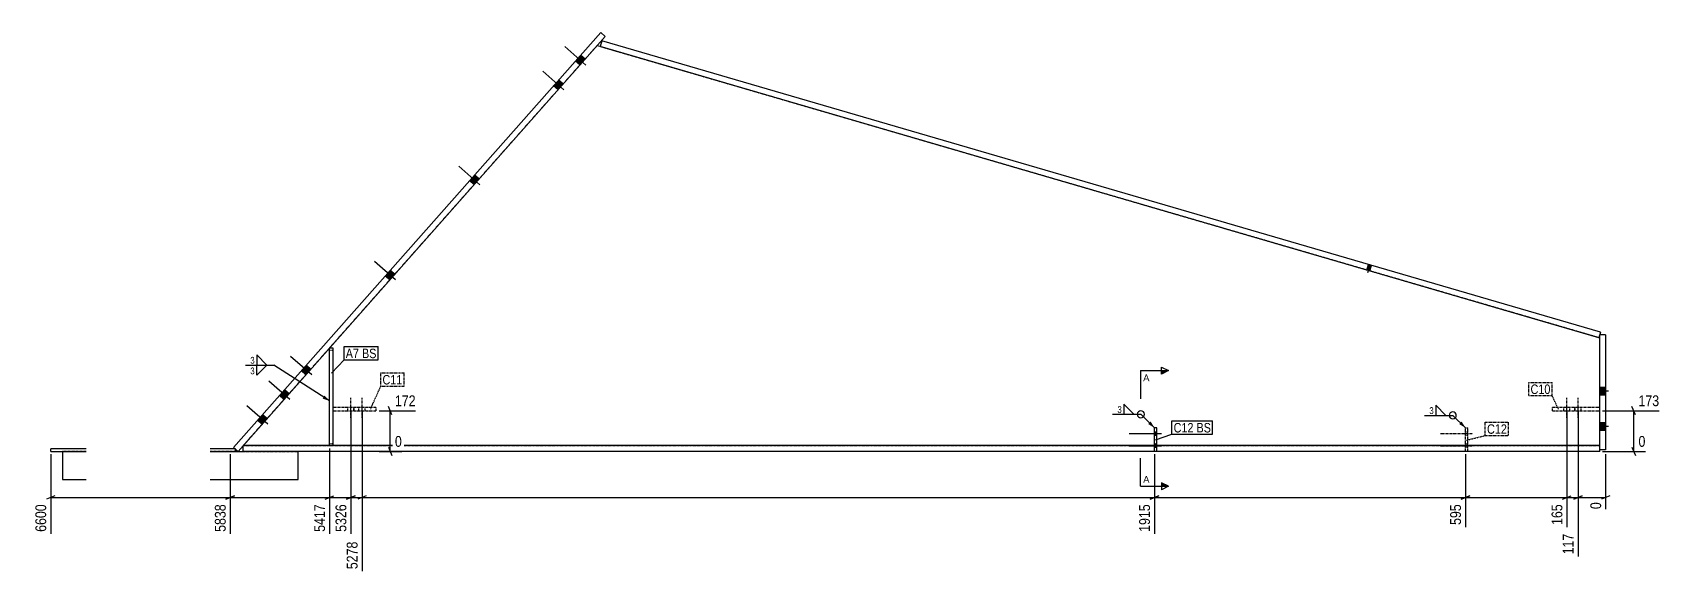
# Model space of a CAD drawing. Header units: millimetres. Extents: x 13 to 49489, y 13 to 3079.
# Drawn here: x 42575 to 49489, y 47 to 2334 of the extents above; entities that cross this region are included whole.
import ezdxf

# ---------------------------------------------------------------- set-up
doc = ezdxf.new("R2010")
doc.units = ezdxf.units.MM
doc.linetypes.add('DXK_LINE_DOT2', pattern=[3.9198, 1.9599, -1.9599])
for name, color, linetype in [('MÅLSÆTNING', 7, 'Continuous'), ('STÅL', 7, 'Continuous'), ('TEKST', 7, 'Continuous')]:
    doc.layers.add(name, color=color, linetype=linetype)
doc.styles.add('Arial', font='ARIAL.TTF', dxfattribs={"height": 0.2})
doc.styles.add('Arial Narrow', font='ARIALN.TTF', dxfattribs={"height": 0.2})

msp = doc.modelspace()

# ---------------------------------------------------------------- hatches: boundary and pattern name
at = {"layer": 'STÅL', "linetype": 'Continuous'}
for points in [[(44898.4, 2196.6), (44920.3, 2221.3), (44901.6, 2237.9), (44879.7, 2213.2)], [(44898.4, 2196.6), (44920.3, 2221.3), (44901.6, 2237.9), (44879.7, 2213.2)], [(44805.7, 2091.7), (44827.5, 2116.5), (44808.8, 2133), (44787, 2108.3)], [(44805.7, 2091.7), (44827.5, 2116.5), (44808.8, 2133), (44787, 2108.3)], [(44449.2, 1688.8), (44471.1, 1713.5), (44452.3, 1730.1), (44430.5, 1705.4)], [(44449.2, 1688.8), (44471.1, 1713.5), (44452.3, 1730.1), (44430.5, 1705.4)], [(44091.4, 1284.4), (44113.2, 1309.1), (44094.5, 1325.6), (44072.7, 1300.9)], [(44091.4, 1284.4), (44113.2, 1309.1), (44094.5, 1325.6), (44072.7, 1300.9)], [(48259, 1346.2), (48245.5, 1350.1), (48238.5, 1326.1), (48252, 1322.2)], [(48259, 1346.2), (48245.5, 1350.1), (48238.5, 1326.1), (48252, 1322.2)], [(43734.9, 881.4), (43756.8, 906.1), (43738, 922.7), (43716.2, 898)], [(43734.9, 881.4), (43756.8, 906.1), (43738, 922.7), (43716.2, 898)], [(43642.1, 776.6), (43664, 801.3), (43645.3, 817.9), (43623.4, 793.1)], [(43642.1, 776.6), (43664, 801.3), (43645.3, 817.9), (43623.4, 793.1)], [(49252.3, 795.3), (49252.3, 828.3), (49227.3, 828.3), (49227.3, 795.3)], [(49252.3, 795.3), (49252.3, 828.3), (49227.3, 828.3), (49227.3, 795.3)], [(43549.4, 671.7), (43571.2, 696.4), (43552.5, 713), (43530.6, 688.3)], [(43549.4, 671.7), (43571.2, 696.4), (43552.5, 713), (43530.6, 688.3)], [(47337.3, 639.8), (47337.3, 625.8), (47347.3, 625.8), (47347.3, 639.8)], [(49252.3, 645.3), (49252.3, 678.3), (49227.3, 678.3), (49227.3, 645.3)], [(49252.3, 645.3), (49252.3, 678.3), (49227.3, 678.3), (49227.3, 645.3)], [(47337.3, 587.8), (47337.3, 573.8), (47347.3, 573.8), (47347.3, 587.8)]]:
    msp.add_hatch(color=96, dxfattribs=at).paths.add_polyline_path(points)
at = {"layer": 'TEKST', "linetype": 'Continuous'}
for color, points in [(30, [(47367.3, 884.5), (47367.3, 899.5), (47397.3, 899.5)]), (3, [(43814.6, 793.5), (43835.8, 771), (43806.5, 780.9)]), (3, [(43814.6, 793.5), (43835.8, 771), (43806.5, 780.9)]), (3, [(47321.2, 683.2), (47337.3, 656.8), (47310.7, 672.6)]), (3, [(47321.2, 683.2), (47337.3, 656.8), (47310.7, 672.6)]), (3, [(48641, 683.1), (48657.3, 656.8), (48630.6, 672.4)]), (30, [(47367.3, 408.4), (47367.3, 423.4), (47397.3, 408.4)])]:
    msp.add_hatch(color=color, dxfattribs=at).paths.add_polyline_path(points)

# ---------------------------------------------------------------- linework, layer by layer
at = {"layer": 'MÅLSÆTNING', "color": 7, "linetype": 'Continuous'}
for p, q in [((43926.4, 724.8), (43926.4, 206.4)), ((43973.8, 724.8), (43973.8, 48)), ((44046.3, 729.3), (44201.1, 729.3)), ((44100.2, 711.3), (44085.8, 747.3)), ((44093, 556.8), (44093, 729.3)), ((49087.7, 724.8), (49087.7, 235.6)), ((49135.1, 724.8), (49135.1, 110.9)), ((49135.1, 724.8), (49135.1, 110.9)), ((49239.3, 729.3), (49479.4, 729.3)), ((49378.5, 711.3), (49364.1, 747.3)), ((49371.3, 556.8), (49371.3, 729.3)), ((43835.8, 569.5), (43835.8, 206.4)), ((44046.3, 556.8), (44142.6, 556.8)), ((44085.8, 574.8), (44100.2, 538.8)), ((49239.3, 556.8), (49420.9, 556.8)), ((49364.1, 574.8), (49378.5, 538.8)), ((42652.3, 544.8), (42652.3, 206.4)), ((43414.3, 544.8), (43414.3, 206.4)), ((47337.3, 544.8), (47337.3, 206.4)), ((47337.3, 544.8), (47337.3, 206.4)), ((48657.3, 544.8), (48657.3, 235.6)), ((49252.3, 544.8), (49252.3, 311.6)), ((42670.3, 368.5), (42634.3, 354.1)), ((42652.3, 361.3), (43414.3, 361.3)), ((43396.3, 354.1), (43432.3, 368.5)), ((43817.8, 354.1), (43853.8, 368.5)), ((43908.4, 354.1), (43944.4, 368.5)), ((43944.4, 368.5), (43908.4, 354.1)), ((43926.4, 361.3), (43973.8, 361.3)), ((43991.8, 368.5), (43955.8, 354.1)), ((43991.8, 368.5), (43955.8, 354.1)), ((43973.8, 361.3), (47337.3, 361.3)), ((47355.3, 368.5), (47319.3, 354.1)), ((47319.3, 354.1), (47355.3, 368.5)), ((47337.3, 361.3), (48657.3, 361.3)), ((48639.3, 354.1), (48675.3, 368.5)), ((49069.7, 354.1), (49105.7, 368.5)), ((49069.7, 354.1), (49105.7, 368.5)), ((49087.7, 361.3), (49135.1, 361.3)), ((49117.1, 354.1), (49153.1, 368.5)), ((49135.1, 361.3), (49252.3, 361.3)), ((49270.3, 368.5), (49234.3, 354.1))]:
    msp.add_line(p, q, dxfattribs=at)
at = {"layer": 'STÅL', "color": 2, "linetype": 'Continuous'}
for p, q in [((43428.9, 573.3), (44986.7, 2334.1)), ((43447.6, 556.8), (45005.5, 2317.5)), ((44991.2, 2298.4), (44984.2, 2274.4)), ((44986.7, 2334.1), (45005.5, 2317.5)), ((49230.8, 1063), (44991.2, 2298.4)), ((44984.2, 2274.4), (44970.8, 2278.3)), ((49223.8, 1039), (44984.2, 2274.4)), ((49230.8, 1063), (49223.8, 1039)), ((49227.3, 1038), (49223.8, 1039)), ((49227.3, 562.8), (49227.3, 1050.8)), ((49252.3, 1050.8), (49227.3, 1050.8)), ((49252.3, 1050.8), (49252.3, 562.8)), ((42652.3, 556.8), (42652.3, 566.8)), ((42802.3, 566.8), (42652.3, 566.8)), ((42652.3, 556.8), (42802.3, 556.8)), ((42702.3, 556.8), (42702.3, 436.8)), ((43436.3, 566.8), (43328.9, 566.8)), ((43328.9, 556.8), (43436.3, 556.8)), ((43428.9, 573.3), (43447.6, 556.8)), ((43436.3, 556.8), (43436.3, 566.8)), ((43436.3, 556.8), (43469.8, 556.8)), ((43469.8, 556.8), (43469.8, 581.8)), ((47337.3, 581.8), (43469.8, 581.8)), ((47337.3, 556.8), (43469.8, 556.8)), ((43702.3, 436.8), (43702.3, 556.8)), ((49227.3, 581.8), (47347.3, 581.8)), ((49227.3, 556.8), (47347.3, 556.8)), ((49227.3, 556.8), (49227.3, 581.8)), ((49252.3, 562.8), (49227.3, 562.8)), ((42702.3, 436.8), (42802.3, 436.8)), ((43328.9, 436.8), (43702.3, 436.8))]:
    msp.add_line(p, q, dxfattribs=at)
at = {"layer": 'STÅL', "color": 7, "linetype": 'DXK_LINE_DOT2'}
for p, q in [((44970.8, 2278.3), (43469.8, 581.8)), ((49223.8, 1039), (44984.2, 2274.4)), ((49227.3, 744.3), (49227.3, 1038)), ((49227.3, 581.8), (49227.3, 729.3)), ((42802.3, 556.8), (42702.3, 556.8)), ((43436.3, 556.8), (43328.9, 556.8)), ((43469.8, 581.8), (47337.3, 581.8)), ((43469.8, 556.8), (43702.3, 556.8)), ((47347.3, 581.8), (47337.3, 581.8)), ((47347.3, 556.8), (47337.3, 556.8)), ((47347.3, 581.8), (49227.3, 581.8))]:
    msp.add_line(p, q, dxfattribs=at)
at = {"layer": 'STÅL', "color": 96, "linetype": 'Continuous'}
for p, q in [((44923.6, 2196.4), (44834.5, 2275.2)), ((44923.6, 2196.4), (44834.5, 2275.2)), ((44898.4, 2196.6), (44879.7, 2213.2)), ((44898.4, 2196.6), (44879.7, 2213.2)), ((44920.3, 2221.3), (44901.6, 2237.9)), ((44920.3, 2221.3), (44901.6, 2237.9)), ((44830.8, 2091.5), (44741.7, 2170.4)), ((44830.8, 2091.5), (44741.7, 2170.4)), ((44805.7, 2091.7), (44787, 2108.3)), ((44805.7, 2091.7), (44787, 2108.3)), ((44827.5, 2116.5), (44808.8, 2133)), ((44827.5, 2116.5), (44808.8, 2133)), ((44474.4, 1688.6), (44385.2, 1767.4)), ((44474.4, 1688.6), (44385.2, 1767.4)), ((44471.1, 1713.5), (44452.3, 1730.1)), ((44471.1, 1713.5), (44452.3, 1730.1)), ((44449.2, 1688.8), (44430.5, 1705.4)), ((44449.2, 1688.8), (44430.5, 1705.4)), ((44116.5, 1284.1), (44027.4, 1363)), ((44116.5, 1284.1), (44027.4, 1363)), ((44113.2, 1309.1), (44094.5, 1325.6)), ((44113.2, 1309.1), (44094.5, 1325.6)), ((48238.5, 1326.1), (48245.5, 1350.1)), ((48238.5, 1326.1), (48245.5, 1350.1)), ((48243, 1316.5), (48252.3, 1348.1)), ((48243, 1316.5), (48252.3, 1348.1)), ((48252, 1322.2), (48259, 1346.2)), ((48252, 1322.2), (48259, 1346.2)), ((44091.4, 1284.4), (44072.7, 1300.9)), ((44091.4, 1284.4), (44072.7, 1300.9)), ((43760.1, 881.2), (43670.9, 960)), ((43760.1, 881.2), (43670.9, 960)), ((43756.8, 906.1), (43738, 922.7)), ((43756.8, 906.1), (43738, 922.7)), ((43667.3, 776.3), (43578.2, 855.2)), ((43667.3, 776.3), (43578.2, 855.2)), ((43734.9, 881.4), (43716.2, 898)), ((43734.9, 881.4), (43716.2, 898)), ((43642.1, 776.6), (43623.4, 793.1)), ((43642.1, 776.6), (43623.4, 793.1)), ((43664, 801.3), (43645.3, 817.9)), ((43664, 801.3), (43645.3, 817.9)), ((49252.3, 828.3), (49227.3, 828.3)), ((49252.3, 828.3), (49227.3, 828.3)), ((49264.8, 811.8), (49227.3, 811.8)), ((49264.8, 811.8), (49227.3, 811.8)), ((49252.3, 795.3), (49227.3, 795.3)), ((49252.3, 795.3), (49227.3, 795.3)), ((43574.5, 671.5), (43485.4, 750.3)), ((43574.5, 671.5), (43485.4, 750.3)), ((43571.2, 696.4), (43552.5, 713)), ((43571.2, 696.4), (43552.5, 713)), ((43549.4, 671.7), (43530.6, 688.3)), ((43549.4, 671.7), (43530.6, 688.3)), ((47229.8, 632.8), (47367.3, 632.8)), ((47337.3, 639.8), (47347.3, 639.8)), ((47337.3, 625.8), (47347.3, 625.8)), ((49252.3, 678.3), (49227.3, 678.3)), ((49252.3, 678.3), (49227.3, 678.3)), ((49264.8, 661.8), (49227.3, 661.8)), ((49264.8, 661.8), (49227.3, 661.8)), ((49252.3, 645.3), (49227.3, 645.3)), ((49252.3, 645.3), (49227.3, 645.3)), ((47229.8, 580.8), (47367.3, 580.8)), ((47337.3, 587.8), (47347.3, 587.8)), ((47337.3, 573.8), (47347.3, 573.8))]:
    msp.add_line(p, q, dxfattribs=at)
at = {"layer": 'STÅL', "color": 30, "linetype": 'DXK_LINE_DOT2'}
for p, q in [((43850.8, 994.5), (43835.8, 994.5)), ((43835.8, 581.5), (43835.8, 994.5)), ((43835.8, 986.5), (43850.8, 986.5)), ((43850.8, 581.5), (43850.8, 994.5)), ((43850.8, 729.3), (43850.8, 744.3)), ((43850.8, 744.3), (44034.3, 744.3)), ((43850.8, 729.3), (44034.3, 729.3)), ((43939.6, 744.3), (43939.6, 729.3)), ((44034.3, 729.3), (44034.3, 744.3)), ((49027.2, 729.3), (49027.2, 744.3)), ((49027.2, 744.3), (49227.3, 744.3)), ((49027.2, 729.3), (49227.3, 729.3)), ((49122, 744.3), (49122, 729.3)), ((49227.3, 729.3), (49227.3, 744.3)), ((47337.3, 556.8), (47337.3, 656.8)), ((47347.3, 656.8), (47337.3, 656.8)), ((47347.3, 556.8), (47347.3, 656.8)), ((48657.3, 556.8), (48657.3, 656.8)), ((48657.3, 656.8), (48667.3, 656.8)), ((48667.3, 556.8), (48667.3, 656.8)), ((43835.8, 589.5), (43850.8, 589.5)), ((43835.8, 581.5), (43850.8, 581.5)), ((47337.3, 589.8), (47347.3, 589.8)), ((47347.3, 581.8), (47337.3, 581.8)), ((47347.3, 556.8), (47337.3, 556.8)), ((48657.3, 589.8), (48667.3, 589.8)), ((48667.3, 581.8), (48657.3, 581.8)), ((48667.3, 556.8), (48657.3, 556.8))]:
    msp.add_line(p, q, dxfattribs=at)
at = {"layer": 'STÅL', "color": 4, "linetype": 'Continuous'}
for p, q in [((43850.8, 994.5), (43835.8, 994.5)), ((43835.8, 581.8), (43835.8, 994.5)), ((43850.8, 581.8), (43850.8, 994.5)), ((47337.3, 556.8), (47337.3, 656.8)), ((47347.3, 656.8), (47337.3, 656.8)), ((47347.3, 556.8), (47347.3, 656.8)), ((47347.3, 556.8), (47337.3, 556.8))]:
    msp.add_line(p, q, dxfattribs=at)
at = {"layer": 'STÅL', "color": 96, "linetype": 'DXK_LINE_DOT2'}
for p, q in [((43926.4, 699.3), (43926.4, 784.3)), ((43973.8, 699.3), (43973.8, 784.3)), ((49087.7, 699.3), (49087.7, 784.3)), ((49135.1, 699.3), (49135.1, 784.3)), ((43913.4, 729.3), (43913.4, 744.3)), ((43939.4, 729.3), (43939.4, 744.3)), ((43960.8, 729.3), (43960.8, 744.3)), ((43986.8, 729.3), (43986.8, 744.3)), ((49074.7, 729.3), (49074.7, 744.3)), ((49100.7, 729.3), (49100.7, 744.3)), ((49122.1, 729.3), (49122.1, 744.3)), ((49148.1, 729.3), (49148.1, 744.3)), ((47229.8, 632.8), (47367.3, 632.8)), ((47337.3, 639.8), (47347.3, 639.8)), ((47337.3, 625.8), (47347.3, 625.8)), ((48549.8, 632.8), (48687.3, 632.8)), ((48657.3, 639.8), (48667.3, 639.8)), ((48657.3, 625.8), (48667.3, 625.8)), ((47229.8, 580.8), (47367.3, 580.8)), ((47337.3, 587.8), (47347.3, 587.8)), ((47337.3, 573.8), (47347.3, 573.8)), ((48549.8, 580.8), (48687.3, 580.8)), ((48657.3, 587.8), (48667.3, 587.8)), ((48657.3, 573.8), (48667.3, 573.8))]:
    msp.add_line(p, q, dxfattribs=at)
at = {"layer": 'TEKST', "color": 3, "linetype": 'Continuous'}
for p, q in [((43835.8, 771), (43599.1, 923)), ((43835.8, 771), (43599.1, 923)), ((47337.3, 656.8), (47279.5, 714)), ((47337.3, 656.8), (47279.5, 714)), ((48657.3, 656.8), (48603.4, 709.4))]:
    msp.add_line(p, q, dxfattribs=at)
at = {"layer": 'TEKST', "color": 30, "linetype": 'Continuous'}
for p, q in [((47367.3, 884.5), (47367.3, 914.5)), ((47367.3, 914.5), (47397.3, 899.5)), ((47397.3, 899.5), (47367.3, 884.5)), ((47397.3, 408.4), (47367.3, 423.4)), ((47367.3, 423.4), (47367.3, 393.4)), ((47397.3, 408.4), (47367.3, 393.4))]:
    msp.add_line(p, q, dxfattribs=at)
at = {"layer": 'TEKST', "color": 3, "linetype": 'Continuous'}
for centre, start, end in [((47279.5, 714), 90, 270), ((47279.5, 714), 270, 90), ((48603.4, 709.4), 90, 270), ((48603.4, 709.4), 270, 90)]:
    msp.add_arc(centre, 15, start, end, dxfattribs=at)

# ---------------------------------------------------------------- wipeouts: each hides what was drawn before it
at = {"color": 0, "linetype": 'Continuous'}
msp.add_wipeout([(47315.9, 854.5), (47315.9, 884.5), (47289.3, 884.5), (47289.3, 854.5)], dxfattribs=at).dxf.layer = 'TEKST'
at = {"color": 0}
for points in [[(49017.9, 800.3), (49017.9, 842.3), (48933.5, 842.3), (48933.5, 800.3)], [(47200.9, 717.6), (47200.9, 752.4), (47177.8, 752.4), (47177.8, 717.6)], [(48524.8, 713), (48524.8, 747.8), (48501.7, 747.8), (48501.7, 713)], [(47503, 637), (47503, 679), (47418.6, 679), (47418.6, 637)], [(48833.2, 631.4), (48833.2, 673.4), (48748.8, 673.4), (48748.8, 631.4)]]:
    msp.add_wipeout(points, dxfattribs=at).dxf.layer = 'TEKST'

# ---------------------------------------------------------------- next in the draw order: linework, layer by layer
at = {"layer": 'TEKST', "color": 7, "linetype": 'Continuous'}
for q in [(47277.3, 779.5), (47397.3, 899.5)]:
    msp.add_line((47277.3, 899.5), q, dxfattribs=at)
at = {"layer": 'TEKST', "color": 3, "linetype": 'Continuous'}
for p, q in [((47159.2, 714), (47279.5, 714)), ((47249.9, 714), (47207.1, 756.9)), ((47207.1, 756.9), (47207.1, 714)), ((47207.1, 714), (47249.9, 714)), ((48483.1, 709.4), (48603.4, 709.4)), ((48573.8, 709.4), (48531, 752.3)), ((48531, 752.3), (48531, 709.4)), ((48531, 709.4), (48573.8, 709.4))]:
    msp.add_line(p, q, dxfattribs=at)

# ---------------------------------------------------------------- next in the draw order: texts
at = {"layer": 'TEKST', "color": 3, "linetype": 'Continuous', "style": 'Arial'}
msp.add_text('A', height=28.7, dxfattribs=at).set_placement((47289.3, 854.5))
at = {"layer": 'TEKST', "color": 3, "style": 'Arial Narrow'}
for p in [(47180.2, 720), (48504.1, 715.4)]:
    msp.add_text('3', height=28.6, dxfattribs=at).set_placement(p)

# ---------------------------------------------------------------- next in the draw order: wipeouts: each hides what was drawn before it
at = {"color": 0, "linetype": 'Continuous'}
for points, layer in [([(44210.7, 738.9), (44210.7, 806.1), (44103.8, 806.1), (44103.8, 738.9)], 'MÅLSÆTNING'), ([(49489, 738.9), (49489, 806.1), (49382.1, 806.1), (49382.1, 738.9)], 'MÅLSÆTNING'), ([(44152.2, 566.4), (44152.2, 633.6), (44103.8, 633.6), (44103.8, 566.4)], 'MÅLSÆTNING'), ([(49430.5, 566.4), (49430.5, 633.6), (49382.1, 633.6), (49382.1, 566.4)], 'MÅLSÆTNING'), ([(49242.7, 350.5), (49175.5, 350.5), (49175.5, 302), (49242.7, 302)], 'MÅLSÆTNING'), ([(42642.7, 341.7), (42575.5, 341.7), (42575.5, 205.5), (42642.7, 205.5)], 'MÅLSÆTNING'), ([(43404.7, 341.7), (43337.5, 341.7), (43337.5, 205.5), (43404.7, 205.5)], 'MÅLSÆTNING'), ([(47327.7, 341.7), (47260.5, 341.7), (47260.5, 205.5), (47327.7, 205.5)], 'MÅLSÆTNING'), ([(48647.7, 341.7), (48580.5, 341.7), (48580.5, 234.8), (48647.7, 234.8)], 'MÅLSÆTNING'), ([(49125.5, 216.9), (49058.3, 216.9), (49058.3, 110), (49125.5, 110)], 'MÅLSÆTNING'), ([(43964.2, 183.3), (43897, 183.3), (43897, 47.1), (43964.2, 47.1)], 'MÅLSÆTNING'), ([(47315.9, 423.4), (47315.9, 453.4), (47289.3, 453.4), (47289.3, 423.4)], 'TEKST')]:
    msp.add_wipeout(points, dxfattribs=at).dxf.layer = layer
at = {"color": 0}
for points in [[(43960.9, 952.3), (43960.9, 994.3), (43904.6, 994.3), (43904.6, 952.3)], [(43520.5, 926.6), (43520.5, 961.4), (43497.4, 961.4), (43497.4, 926.6)], [(44145.1, 840.7), (44145.1, 882.7), (44060.7, 882.7), (44060.7, 840.7)], [(49017.9, 800.3), (49017.9, 842.3), (48933.5, 842.3), (48933.5, 800.3)], [(47503, 637), (47503, 679), (47418.6, 679), (47418.6, 637)], [(48833.2, 631.4), (48833.2, 673.4), (48748.8, 673.4), (48748.8, 631.4)]]:
    msp.add_wipeout(points, dxfattribs=at).dxf.layer = 'TEKST'

# ---------------------------------------------------------------- next in the draw order: linework, layer by layer
at = {"layer": 'MÅLSÆTNING', "color": 7, "linetype": 'Continuous'}
for p, q in [((43926.4, 724.8), (43926.4, 206.4)), ((43973.8, 724.8), (43973.8, 48)), ((49087.7, 724.8), (49087.7, 235.6)), ((43414.3, 544.8), (43414.3, 206.4)), ((48657.3, 544.8), (48657.3, 235.6)), ((43432.3, 368.5), (43396.3, 354.1)), ((43414.3, 361.3), (43835.8, 361.3)), ((48675.3, 368.5), (48639.3, 354.1)), ((48657.3, 361.3), (49087.7, 361.3)), ((49153.1, 368.5), (49117.1, 354.1))]:
    msp.add_line(p, q, dxfattribs=at)
at = {"layer": 'TEKST', "color": 3, "linetype": 'Continuous'}
for p, q in [((43569.5, 923), (43526.6, 965.9)), ((43526.6, 965.9), (43526.6, 923)), ((43526.6, 923), (43569.5, 923))]:
    msp.add_line(p, q, dxfattribs=at)
at = {"layer": 'TEKST', "color": 7, "linetype": 'DXK_LINE_DOT2'}
for p, q in [((48926.3, 849.5), (49025.1, 849.5)), ((48926.3, 793.1), (48926.3, 849.5)), ((49025.1, 793.1), (49025.1, 849.5)), ((48926.3, 793.1), (49025.1, 793.1)), ((49052.1, 735.3), (49025.1, 793.1)), ((48662, 604), (48741.6, 624.2)), ((48741.6, 680.6), (48840.4, 680.6)), ((48741.6, 624.2), (48741.6, 680.6)), ((48741.6, 624.2), (48840.4, 624.2)), ((48840.4, 624.2), (48840.4, 680.6))]:
    msp.add_line(p, q, dxfattribs=at)
at = {"layer": 'TEKST', "color": 7, "linetype": 'Continuous'}
for p, q in [((47341.2, 606.1), (47411.4, 629.8)), ((47411.4, 629.8), (47411.4, 686.2)), ((47277.3, 408.4), (47277.3, 528.4)), ((47277.3, 408.4), (47397.3, 408.4))]:
    msp.add_line(p, q, dxfattribs=at)

# ---------------------------------------------------------------- next in the draw order: texts
at = {"layer": 'MÅLSÆTNING', "color": 3, "linetype": 'Continuous', "style": 'Arial Narrow'}
for s, height, p in [('172', 45.81, (44113.4, 748.5)), ('173', 45.81, (49391.7, 748.5)), ('0', 45.8, (44113.4, 576)), ('0', 45.8, (49391.7, 576))]:
    msp.add_text(s, height=height, dxfattribs=at).set_placement(p)
for s, height, p in [('6600', 45.81, (42633.1, 215.1)), ('5838', 45.81, (43395.1, 215.1)), ('1915', 45.81, (47318.1, 215.1)), ('595', 45.81, (48638.1, 244.4)), ('0', 45.8, (49233.1, 311.6)), ('5278', 45.81, (43954.6, 56.7)), ('117', 45.81, (49115.9, 119.6))]:
    msp.add_text(s, height=height, rotation=90.00021, dxfattribs=at).set_placement(p)
at = {"layer": 'TEKST', "color": 3, "style": 'Arial Narrow'}
for s, p in [('C10', (48933.5, 800.3)), ('C12', (48748.8, 631.4))]:
    msp.add_text(s, height=40.09, dxfattribs=at).set_placement(p)
at = {"layer": 'TEKST', "color": 3, "linetype": 'Continuous', "style": 'Arial'}
msp.add_text('A', height=28.7, dxfattribs=at).set_placement((47289.3, 423.4))

# ---------------------------------------------------------------- next in the draw order: wipeouts: each hides what was drawn before it
at = {"color": 0}
for points in [[(43960.9, 952.3), (43960.9, 994.3), (43904.6, 994.3), (43904.6, 952.3)], [(44145.1, 840.7), (44145.1, 882.7), (44060.7, 882.7), (44060.7, 840.7)], [(47577, 637), (47577, 679), (47515.6, 679), (47515.6, 637)]]:
    msp.add_wipeout(points, dxfattribs=at).dxf.layer = 'TEKST'

# ---------------------------------------------------------------- next in the draw order: linework, layer by layer
at = {"layer": 'TEKST', "color": 7, "linetype": 'Continuous'}
for p, q in [((43897.4, 945.1), (43897.4, 1001.5)), ((43843.7, 888.9), (43897.4, 945.1))]:
    msp.add_line(p, q, dxfattribs=at)
at = {"layer": 'TEKST', "color": 7, "linetype": 'DXK_LINE_DOT2'}
for p, q in [((44009.7, 736.1), (44053.5, 833.5)), ((44053.5, 889.9), (44152.3, 889.9)), ((44053.5, 833.5), (44053.5, 889.9)), ((44053.5, 833.5), (44152.3, 833.5)), ((44152.3, 833.5), (44152.3, 889.9))]:
    msp.add_line(p, q, dxfattribs=at)

# ---------------------------------------------------------------- next in the draw order: texts
at = {"layer": 'TEKST', "color": 3, "style": 'Arial Narrow'}
msp.add_text('C11', height=40.09, dxfattribs=at).set_placement((44060.7, 840.7))

# ---------------------------------------------------------------- next in the draw order: wipeouts: each hides what was drawn before it
at = {"color": 0, "linetype": 'Continuous'}
for points, layer in [([(43826.2, 341.7), (43759, 341.7), (43759, 205.5), (43826.2, 205.5)], 'MÅLSÆTNING'), ([(49078.1, 341.7), (49010.9, 341.7), (49010.9, 234.8), (49078.1, 234.8)], 'MÅLSÆTNING'), ([(43520.5, 881.6), (43520.5, 916.4), (43497.4, 916.4), (43497.4, 881.6)], 'TEKST')]:
    msp.add_wipeout(points, dxfattribs=at).dxf.layer = layer
at = {"color": 0}
for points in [[(44034.9, 952.3), (44034.9, 994.3), (43973.5, 994.3), (43973.5, 952.3)], [(47577, 637), (47577, 679), (47515.6, 679), (47515.6, 637)]]:
    msp.add_wipeout(points, dxfattribs=at).dxf.layer = 'TEKST'

# ---------------------------------------------------------------- next in the draw order: linework, layer by layer
at = {"layer": 'MÅLSÆTNING', "color": 7, "linetype": 'Continuous'}
for p, q in [((43835.8, 569.5), (43835.8, 206.4)), ((43817.8, 354.1), (43853.8, 368.5)), ((43835.8, 361.3), (43926.4, 361.3))]:
    msp.add_line(p, q, dxfattribs=at)
at = {"layer": 'TEKST', "color": 3, "linetype": 'Continuous'}
for p, q in [((43478.8, 923), (43599.1, 923)), ((43526.6, 923), (43569.5, 923)), ((43569.5, 923), (43526.6, 880.2)), ((43526.6, 880.2), (43526.6, 923))]:
    msp.add_line(p, q, dxfattribs=at)
at = {"layer": 'TEKST', "color": 7, "linetype": 'Continuous'}
for p, q in [((47411.4, 686.2), (47584.2, 686.2)), ((47411.4, 629.8), (47584.2, 629.8)), ((47584.2, 629.8), (47584.2, 686.2))]:
    msp.add_line(p, q, dxfattribs=at)

# ---------------------------------------------------------------- next in the draw order: texts
at = {"layer": 'MÅLSÆTNING', "color": 3, "linetype": 'Continuous', "style": 'Arial Narrow'}
for s, p in [('5417', (43816.6, 215.1)), ('165', (49068.5, 244.4))]:
    msp.add_text(s, height=45.81, rotation=90.00021, dxfattribs=at).set_placement(p)
at = {"layer": 'TEKST', "color": 3, "style": 'Arial Narrow'}
for s, height, p in [('3', 28.6, (43499.8, 929)), ('C12', 40.09, (47418.6, 637)), ('BS', 40.09, (47515.6, 637))]:
    msp.add_text(s, height=height, dxfattribs=at).set_placement(p)
at = {"layer": 'TEKST', "color": 3, "linetype": 'Continuous', "style": 'Arial Narrow'}
msp.add_text('3', height=28.6, dxfattribs=at).set_placement((43499.8, 884))

# ---------------------------------------------------------------- next in the draw order: wipeouts: each hides what was drawn before it
at = {"color": 0}
msp.add_wipeout([(44034.9, 952.3), (44034.9, 994.3), (43973.5, 994.3), (43973.5, 952.3)], dxfattribs=at).dxf.layer = 'TEKST'

# ---------------------------------------------------------------- next in the draw order: linework, layer by layer
at = {"layer": 'TEKST', "color": 7, "linetype": 'Continuous'}
for p, q in [((43897.4, 1001.5), (44042.1, 1001.5)), ((44042.1, 945.1), (44042.1, 1001.5)), ((43897.4, 945.1), (44042.1, 945.1))]:
    msp.add_line(p, q, dxfattribs=at)

# ---------------------------------------------------------------- next in the draw order: texts
at = {"layer": 'TEKST', "color": 3, "style": 'Arial Narrow'}
for s, p in [('A7', (43904.6, 952.3)), ('BS', (43973.5, 952.3))]:
    msp.add_text(s, height=40.09, dxfattribs=at).set_placement(p)

# ---------------------------------------------------------------- next in the draw order: wipeouts: each hides what was drawn before it
at = {"color": 0, "linetype": 'Continuous'}
msp.add_wipeout([(43916.8, 341.7), (43849.6, 341.7), (43849.6, 205.5), (43916.8, 205.5)], dxfattribs=at).dxf.layer = 'MÅLSÆTNING'

# ---------------------------------------------------------------- next in the draw order: texts
at = {"layer": 'MÅLSÆTNING', "color": 3, "linetype": 'Continuous', "style": 'Arial Narrow'}
msp.add_text('5326', height=45.81, rotation=90.00021, dxfattribs=at).set_placement((43907.2, 215.1))

doc.saveas('drawing.dxf')
